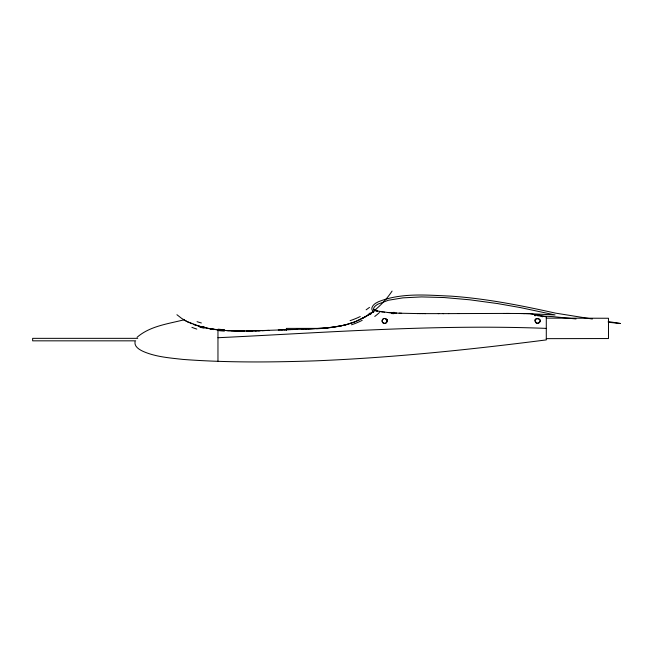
<?xml version="1.0" encoding="UTF-8"?>
<svg xmlns="http://www.w3.org/2000/svg" width="653" height="653" viewBox="0 0 653 653"><rect width="100%" height="100%" fill="white"/><g stroke="black" fill="none" stroke-linecap="round" stroke-linejoin="round"><path stroke-width="0.98" d="M218.037 330.1L215.425 329.553M135.008 341.609C134.126 346.645 139.236 349.575 143.089 351.379C155.553 356.873 169.405 357.885 182.783 359.403C226.901 362.741 271.224 362.309 315.415 360.848C392.665 357.705 469.638 349.698 546.292 339.903L546.292 316.893L530.097 313.709M392.078 291.083C381.474 307.032 365.484 319.586 346.857 324.484M137.065 337.307C149.921 326.059 167.968 323.888 183.893 319.839M373.181 312.314A6.359 5.722 6.8 0 1 372.871 312.134L364.26 317.423M369.337 314.297L367.517 315.489M366.896 315.872L355.379 321.635M363.917 317.611L362.374 318.444M354.71 321.896L345.592 324.819L336.352 326.778M350.963 323.235L349.984 323.553M347.233 324.378L342.711 325.529M346.857 324.484L345.853 324.753M345.159 324.933L343.103 325.439M341.437 325.806L342.074 325.667M341.739 325.741L324.884 328.214M340.801 325.945L326.157 328.1M335.707 326.884L334.442 327.088M333.169 327.275L333.805 327.177M331.895 327.447L332.532 327.365M331.259 327.528L307.685 329.153M210.96 329.324L212.731 329.185M324.247 328.271L322.337 328.426M325.472 328.165L296.201 329.447M321.7 328.475L316.607 328.794M217.963 337.723C327.308 332.508 436.767 324.059 546.292 328.394M268.914 330.394L262.261 330.647M278.292 330.018L282.202 329.871M265.477 330.532L261.633 330.671M281.892 329.879L289.573 329.618M284.21 329.798L285.369 329.757M286.912 329.708L249.462 330.989L230.819 330.81M260.351 330.712L246.752 331.022M287.687 329.675L291.091 329.577M257.829 330.793L260.049 330.72M305.139 329.226L306.412 329.194M290.25 329.602L293.05 329.528M255.225 330.867L256.507 330.834M292.364 329.545L294.927 329.479M301.319 329.324L303.865 329.259M294.446 329.487L297.246 329.422M252.654 330.932L246.246 331.03M458.161 313.579L459.467 313.571M459.369 313.571L504.083 313.432M448.709 313.611L443.028 313.628M448.448 313.62L458.235 313.579M244.957 331.038L239.831 331.03M438.285 313.636L443.616 313.628M244.532 331.038L226.795 330.598M546.292 338.654L608.482 338.54L608.482 318.256L546.292 318.133M438.873 313.636L422.769 313.611M385.858 319.692L387.572 319.692M325.602 328.394L286.365 328.394L286.365 330.385M137.742 338.344L32.65 338.344L32.65 340.833L135.702 340.833M504.083 313.432L517.054 313.497M424.834 313.62L425.519 313.628M419.724 313.595L420.801 313.603M420.703 313.603L422.964 313.611M417.561 313.579L419.92 313.595M517.021 313.497L518.098 313.505M417.953 313.579L399.146 313.195M520.392 313.538L518.066 313.505M521.633 313.554L520.139 313.53M522.62 313.571L523.11 313.571M521.878 313.554L525.983 313.62M521.094 313.546L522.049 313.562M238.549 331.014L226.354 330.573L211.694 329.03M524.547 313.595L525.028 313.603M525.877 313.62L527.999 313.66M526.457 313.636L527.363 313.652M529.51 313.693L527.787 313.66M528.416 313.669L529.012 313.685M529.354 313.693L555.058 314.942L520.327 307.571L497.513 303.563L469.874 299.809L444.244 297.548L421.471 296.911L402.901 297.858L388.364 300.258L377.932 304.151A20.561 20.561 0 0 0 377.05 304.682L375.94 305.473A10.203 10.203 0 0 0 374.406 306.926L373.647 308.273A1.396 1.396 0 0 0 373.883 309.489M534.766 315.701L535.525 315.726M401.236 313.26L401.652 313.277M400.82 313.252L395.808 313.048M537.697 315.799L552.977 316.623L576.028 318.958M396.64 313.089L394.281 312.975M229.374 330.745L228.648 330.704M395.024 313.016L388.894 312.624M228.289 330.687L217.963 329.855L217.963 361.354M392.796 312.893L391.718 312.828M224.436 330.442L225.718 330.532M390.592 312.754L389.523 312.673M388.617 312.607L377.605 311.065A17.362 17.362 0 0 1 375.002 310.183L373.908 309.473M388.47 312.591L388.053 312.558M608.261 322.256L620.35 323.488L608.18 321.545M383.988 312.15L384.503 312.216M213.89 329.349L215.482 329.561M383.017 312.036L382.421 311.954A66.296 66.296 0 0 1 379.989 311.571M211.964 329.071L204.569 327.684M592.353 319.015L555.36 313.097C520.98 305.449 486.314 298.625 451.109 296.144C427.07 295.148 401.424 292.495 378.544 301.71A28.144 28.144 0 0 0 377.108 302.47C373.557 303.841 369.125 309.196 373.843 311.693M211.36 328.973L209.825 328.72M209.923 328.737L208.797 328.541M537.084 323.374C547.638 319.178 529.061 315.587 536.962 323.341M208.976 328.573L195.516 325.161M204.716 327.716L204.136 327.586M203.303 327.39L202.936 327.308M202.757 327.259L202.324 327.153M202.234 327.129L200.944 326.802M201.467 326.941L200.659 326.72M199.108 326.288L200.806 326.761M200.112 326.573L186.538 321.325M195.418 325.129L193.182 324.312M194.3 324.729L193.884 324.574M191.623 323.692L190.113 323.047M189.297 322.688L188.872 322.492M188.815 322.46L188.023 322.076M187.582 321.864L181.616 318.378L176.922 314.713M186.399 321.252L184.024 319.921M522.98 313.587A34.625 0.988 0.3 0 1 524.408 313.603M377.499 311.408A15.517 13.844 3.3 0 1 374.838 310.485M379.483 312.477A41.261 26.251 -26.5 0 1 374.749 316.452M224.379 331.112A165.756 159.234 -4.6 0 1 217.955 330.532M394.592 312.452A43.539 6.644 2.2 0 1 393.212 312.379M393.857 313.677A38.951 6.857 2.1 0 1 391.392 313.53M224.493 329.749A165.756 157.863 -3.6 0 1 218.118 329.177M362.211 320.329A74.434 73.144 -5.6 0 1 351.485 324.794M369.508 307.367A41.261 16.121 -31.9 0 1 366.137 309.808M377.72 310.689A15.517 13.109 6.5 0 1 375.181 309.849M506.295 313.44A155.496 12.799 -0.6 0 1 509.626 313.448M523.886 313.522A33.581 1.012 0.2 0 1 525.91 313.554M370.096 313.056A51.016 33.858 -25.8 0 1 368.929 313.856M371.247 313.677A51.016 35.009 -25.3 0 1 369.745 314.722M213.792 329.585A113.736 98.742 1 0 1 211.319 329.218M203.965 328.173A72.597 54.697 4.4 0 1 202.022 327.708A63.439 43.702 6 0 1 199.794 327.177M196.798 329.079A42.469 25.336 8.2 0 1 191.892 327.324M201.377 322.982A43.498 19.427 11.5 0 1 197.067 321.676M204.373 326.99A72.597 53.464 4.9 0 1 202.479 326.541M213.882 329.096A113.736 98.244 1.2 0 1 211.425 328.728M360.227 316.55A74.434 68.818 -15.1 0 1 350.09 320.647M373.867 311.644A4.808 3.763 12.2 0 1 373.532 311.465M373.198 312.281A6.44 5.755 7.6 0 1 372.887 312.101M373.777 311.783A4.922 3.991 10.5 0 1 373.426 311.595M534.611 315.481A6.22 6.22 0 0 1 542.292 316.86M384.037 323.349A2.49 2.481 -17.4 0 0 387 320.215A2.49 2.481 -17.4 0 0 382.805 319.235A2.49 2.481 -17.4 0 0 384.037 323.349M536.342 323.088A2.49 2.49 0 0 0 540.08 320.933A2.49 2.49 0 0 0 536.342 318.778A2.49 2.49 0 0 0 536.342 323.088M383.368 323.088A2.49 2.49 0 0 0 387.098 320.933A2.49 2.49 0 0 0 383.368 318.778A2.49 2.49 0 0 0 383.368 323.088"/></g></svg>
